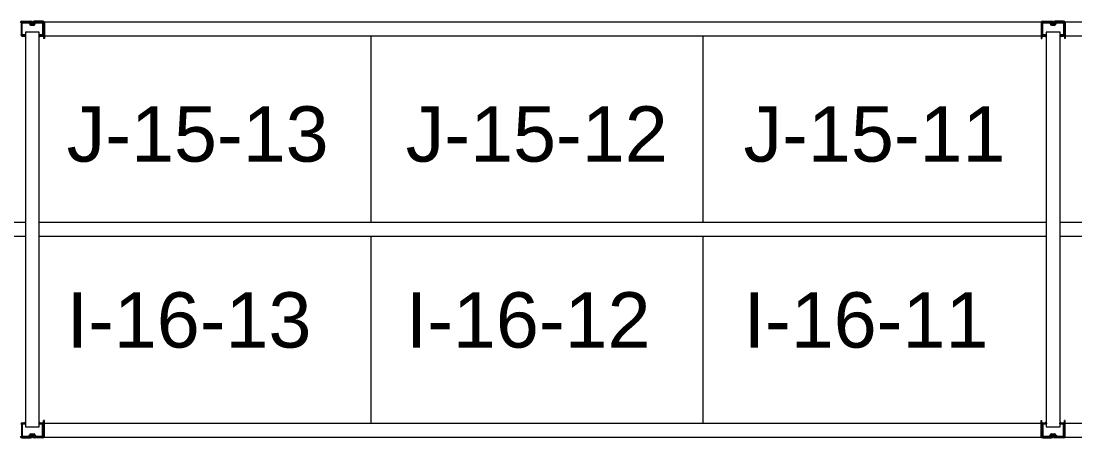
# Model space of a CAD drawing. Header units: inches. Extents: x 2743 to 10591, y -1604 to 5792.
# Drawn here: x 3565.3 to 3717.7, y 4339.9 to 4400.1 of the extents above; entities that cross this region are included whole.
import ezdxf

# ---------------------------------------------------------------- set-up
doc = ezdxf.new("R2010")
doc.units = ezdxf.units.IN
doc.header["$LTSCALE"] = 0.1875
doc.header["$MEASUREMENT"] = 0
for name, color, linetype, lineweight in [('22 Dimension', 7, 'Continuous', 5), ('32 Echelle', 160, 'Continuous', 15), ('33 Poutre', 30, 'Continuous', 15)]:
    doc.layers.add(name, color=color, linetype=linetype, lineweight=lineweight)
doc.styles.add('arial', font='')
doc.styles.get('arial').set_extended_font_data('Arial')

msp = doc.modelspace()

# ---------------------------------------------------------------- hatches: boundary and pattern name
at = {"layer": '32 Echelle'}
for points in [[(3565.95882, 4397.81503), (3565.95882, 4398.00253), (3565.77132, 4398.00253)], [(3565.95882, 4397.81503), (3565.95882, 4398.00253), (3565.77132, 4398.00253)], [(3567.95882, 4397.81503), (3567.95882, 4398.00253), (3568.14632, 4398.00253)], [(3567.95882, 4397.81503), (3567.95882, 4398.00253), (3568.14632, 4398.00253)], [(3713.58382, 4397.81503), (3713.58382, 4398.00253), (3713.39632, 4398.00253)], [(3713.58382, 4397.81503), (3713.58382, 4398.00253), (3713.39632, 4398.00253)], [(3715.58382, 4397.81503), (3715.58382, 4398.00253), (3715.77132, 4398.00253)], [(3715.58382, 4397.81503), (3715.58382, 4398.00253), (3715.77132, 4398.00253)], [(3565.95882, 4342.19003), (3565.95882, 4342.00253), (3565.77132, 4342.00253)], [(3565.95882, 4342.19003), (3565.95882, 4342.00253), (3565.77132, 4342.00253)], [(3567.95882, 4342.19003), (3567.95882, 4342.00253), (3568.14632, 4342.00253)], [(3567.95882, 4342.19003), (3567.95882, 4342.00253), (3568.14632, 4342.00253)], [(3713.58382, 4342.19003), (3713.58382, 4342.00253), (3713.39632, 4342.00253)], [(3713.58382, 4342.19003), (3713.58382, 4342.00253), (3713.39632, 4342.00253)], [(3715.58382, 4342.19003), (3715.58382, 4342.00253), (3715.77132, 4342.00253)], [(3715.58382, 4342.19003), (3715.58382, 4342.00253), (3715.77132, 4342.00253)]]:
    msp.add_hatch(color=256, dxfattribs=at).paths.add_polyline_path(points)

# ---------------------------------------------------------------- linework, layer by layer
at = {"layer": '22 Dimension'}
for p, q in [((3615.95882, 4371.00253), (3615.95882, 4398.00253)), ((3663.95882, 4371.00253), (3663.95882, 4398.00253)), ((3565.95882, 4371.00253), (3420.33382, 4371.00253)), ((3713.58382, 4371.00253), (3567.95882, 4371.00253)), ((3861.20882, 4371.00253), (3715.58382, 4371.00253)), ((3565.95882, 4369.00253), (3420.33382, 4369.00253)), ((3713.58382, 4369.00253), (3567.95882, 4369.00253)), ((3615.95882, 4342.00253), (3615.95882, 4369.00253)), ((3663.95882, 4342.00253), (3663.95882, 4369.00253)), ((3861.20882, 4369.00253), (3715.58382, 4369.00253))]:
    msp.add_line(p, q, dxfattribs=at)
at = {"layer": '32 Echelle', "linetype": 'Continuous', "lineweight": 25}
for p, q in [((3565.42386, 4398.18628), (3565.42386, 4399.81878)), ((3565.42386, 4398.18628), (3565.42386, 4399.81878)), ((3566.44645, 4400.00253), (3565.51761, 4400.00253)), ((3566.44645, 4400.00253), (3565.51761, 4400.00253)), ((3565.51761, 4399.91253), (3566.44645, 4399.91253)), ((3565.51761, 4399.91253), (3566.44645, 4399.91253)), ((3566.5361, 4399.84619), (3566.58001, 4399.70256)), ((3566.5361, 4399.84619), (3566.58001, 4399.70256)), ((3566.66608, 4399.72887), (3566.62217, 4399.8725)), ((3566.66608, 4399.72887), (3566.62217, 4399.8725)), ((3567.29547, 4399.8725), (3567.25155, 4399.72887)), ((3567.29547, 4399.8725), (3567.25155, 4399.72887)), ((3567.33762, 4399.70256), (3567.38153, 4399.84619)), ((3567.33762, 4399.70256), (3567.38153, 4399.84619)), ((3568.40002, 4400.00253), (3567.47119, 4400.00253)), ((3568.40002, 4400.00253), (3567.47119, 4400.00253)), ((3567.47119, 4399.91253), (3568.40002, 4399.91253)), ((3567.47119, 4399.91253), (3568.40002, 4399.91253)), ((3568.49377, 4399.81878), (3568.49377, 4398.18628)), ((3568.49377, 4399.81878), (3568.49377, 4398.18628)), ((3568.58377, 4398.18628), (3568.58377, 4399.81878)), ((3568.58377, 4398.18628), (3568.58377, 4399.81878)), ((3712.95886, 4399.81878), (3712.95886, 4398.18628)), ((3712.95886, 4399.81878), (3712.95886, 4398.18628)), ((3713.04886, 4398.18628), (3713.04886, 4399.81878)), ((3713.04886, 4398.18628), (3713.04886, 4399.81878)), ((3714.07145, 4400.00253), (3713.14261, 4400.00253)), ((3714.07145, 4400.00253), (3713.14261, 4400.00253)), ((3713.14261, 4399.91253), (3714.07145, 4399.91253)), ((3713.14261, 4399.91253), (3714.07145, 4399.91253)), ((3714.1611, 4399.84619), (3714.20501, 4399.70256)), ((3714.1611, 4399.84619), (3714.20501, 4399.70256)), ((3714.29108, 4399.72887), (3714.24717, 4399.8725)), ((3714.29108, 4399.72887), (3714.24717, 4399.8725)), ((3714.92047, 4399.8725), (3714.87655, 4399.72887)), ((3714.92047, 4399.8725), (3714.87655, 4399.72887)), ((3714.96262, 4399.70256), (3715.00653, 4399.84619)), ((3714.96262, 4399.70256), (3715.00653, 4399.84619)), ((3716.02502, 4400.00253), (3715.09619, 4400.00253)), ((3716.02502, 4400.00253), (3715.09619, 4400.00253)), ((3715.09619, 4399.91253), (3716.02502, 4399.91253)), ((3715.09619, 4399.91253), (3716.02502, 4399.91253)), ((3716.11877, 4399.81878), (3716.11877, 4398.18628)), ((3716.11877, 4399.81878), (3716.11877, 4398.18628)), ((3716.20877, 4398.18628), (3716.20877, 4399.81878)), ((3716.20877, 4398.18628), (3716.20877, 4399.81878)), ((3567.1619, 4399.66253), (3566.75573, 4399.66253)), ((3567.1619, 4399.66253), (3566.75573, 4399.66253)), ((3566.75573, 4399.57253), (3567.1619, 4399.57253)), ((3566.75573, 4399.57253), (3567.1619, 4399.57253)), ((3714.7869, 4399.66253), (3714.38073, 4399.66253)), ((3714.7869, 4399.66253), (3714.38073, 4399.66253)), ((3714.38073, 4399.57253), (3714.7869, 4399.57253)), ((3714.38073, 4399.57253), (3714.7869, 4399.57253)), ((3565.93386, 4398.09253), (3565.51761, 4398.09253)), ((3565.93386, 4398.09253), (3565.51761, 4398.09253)), ((3565.51761, 4398.00253), (3565.93386, 4398.00253)), ((3565.51761, 4398.00253), (3565.93386, 4398.00253)), ((3565.93386, 4398.00253), (3565.93386, 4398.09253)), ((3565.93386, 4398.00253), (3565.93386, 4398.09253)), ((3568.40002, 4398.09253), (3567.98377, 4398.09253)), ((3567.98377, 4398.09253), (3567.98377, 4398.00253)), ((3568.40002, 4398.09253), (3567.98377, 4398.09253)), ((3567.98377, 4398.09253), (3567.98377, 4398.00253)), ((3567.98377, 4398.00253), (3568.40002, 4398.00253)), ((3567.98377, 4398.00253), (3568.40002, 4398.00253)), ((3713.55886, 4398.09253), (3713.14261, 4398.09253)), ((3713.55886, 4398.09253), (3713.14261, 4398.09253)), ((3713.14261, 4398.00253), (3713.55886, 4398.00253)), ((3713.14261, 4398.00253), (3713.55886, 4398.00253)), ((3713.55886, 4398.00253), (3713.55886, 4398.09253)), ((3713.55886, 4398.00253), (3713.55886, 4398.09253)), ((3716.02502, 4398.09253), (3715.60877, 4398.09253)), ((3715.60877, 4398.09253), (3715.60877, 4398.00253)), ((3716.02502, 4398.09253), (3715.60877, 4398.09253)), ((3715.60877, 4398.09253), (3715.60877, 4398.00253)), ((3715.60877, 4398.00253), (3716.02502, 4398.00253)), ((3715.60877, 4398.00253), (3716.02502, 4398.00253)), ((3565.51761, 4342.00253), (3565.93386, 4342.00253)), ((3565.51761, 4342.00253), (3565.93386, 4342.00253)), ((3565.93386, 4341.91253), (3565.51761, 4341.91253)), ((3565.93386, 4341.91253), (3565.51761, 4341.91253)), ((3565.93386, 4342.00253), (3565.93386, 4341.91253)), ((3565.93386, 4342.00253), (3565.93386, 4341.91253)), ((3567.98377, 4342.00253), (3568.40002, 4342.00253)), ((3567.98377, 4341.91253), (3567.98377, 4342.00253)), ((3567.98377, 4342.00253), (3568.40002, 4342.00253)), ((3567.98377, 4341.91253), (3567.98377, 4342.00253)), ((3568.40002, 4341.91253), (3567.98377, 4341.91253)), ((3568.40002, 4341.91253), (3567.98377, 4341.91253)), ((3713.14261, 4342.00253), (3713.55886, 4342.00253)), ((3713.14261, 4342.00253), (3713.55886, 4342.00253)), ((3713.55886, 4341.91253), (3713.14261, 4341.91253)), ((3713.55886, 4341.91253), (3713.14261, 4341.91253)), ((3713.55886, 4342.00253), (3713.55886, 4341.91253)), ((3713.55886, 4342.00253), (3713.55886, 4341.91253)), ((3715.60877, 4342.00253), (3716.02502, 4342.00253)), ((3715.60877, 4341.91253), (3715.60877, 4342.00253)), ((3715.60877, 4342.00253), (3716.02502, 4342.00253)), ((3715.60877, 4341.91253), (3715.60877, 4342.00253)), ((3716.02502, 4341.91253), (3715.60877, 4341.91253)), ((3716.02502, 4341.91253), (3715.60877, 4341.91253)), ((3565.42386, 4341.81878), (3565.42386, 4340.18628)), ((3565.42386, 4341.81878), (3565.42386, 4340.18628)), ((3566.75573, 4340.43253), (3567.1619, 4340.43253)), ((3566.75573, 4340.43253), (3567.1619, 4340.43253)), ((3567.1619, 4340.34253), (3566.75573, 4340.34253)), ((3567.1619, 4340.34253), (3566.75573, 4340.34253)), ((3568.49377, 4340.18628), (3568.49377, 4341.81878)), ((3568.49377, 4340.18628), (3568.49377, 4341.81878)), ((3568.58377, 4341.81878), (3568.58377, 4340.18628)), ((3568.58377, 4341.81878), (3568.58377, 4340.18628)), ((3712.95886, 4340.18628), (3712.95886, 4341.81878)), ((3712.95886, 4340.18628), (3712.95886, 4341.81878)), ((3713.04886, 4341.81878), (3713.04886, 4340.18628)), ((3713.04886, 4341.81878), (3713.04886, 4340.18628)), ((3714.38073, 4340.43253), (3714.7869, 4340.43253)), ((3714.38073, 4340.43253), (3714.7869, 4340.43253)), ((3714.7869, 4340.34253), (3714.38073, 4340.34253)), ((3714.7869, 4340.34253), (3714.38073, 4340.34253)), ((3716.11877, 4340.18628), (3716.11877, 4341.81878)), ((3716.11877, 4340.18628), (3716.11877, 4341.81878)), ((3716.20877, 4341.81878), (3716.20877, 4340.18628)), ((3716.20877, 4341.81878), (3716.20877, 4340.18628)), ((3565.51761, 4340.09253), (3566.44645, 4340.09253)), ((3565.51761, 4340.09253), (3566.44645, 4340.09253)), ((3566.44645, 4340.00253), (3565.51761, 4340.00253)), ((3566.44645, 4340.00253), (3565.51761, 4340.00253)), ((3566.5361, 4340.15887), (3566.58001, 4340.3025)), ((3566.5361, 4340.15887), (3566.58001, 4340.3025)), ((3566.66608, 4340.27619), (3566.62217, 4340.13256)), ((3566.66608, 4340.27619), (3566.62217, 4340.13256)), ((3567.29547, 4340.13256), (3567.25155, 4340.27619)), ((3567.29547, 4340.13256), (3567.25155, 4340.27619)), ((3567.33762, 4340.3025), (3567.38153, 4340.15887)), ((3567.33762, 4340.3025), (3567.38153, 4340.15887)), ((3567.47119, 4340.09253), (3568.40002, 4340.09253)), ((3567.47119, 4340.09253), (3568.40002, 4340.09253)), ((3568.40002, 4340.00253), (3567.47119, 4340.00253)), ((3568.40002, 4340.00253), (3567.47119, 4340.00253)), ((3713.14261, 4340.09253), (3714.07145, 4340.09253)), ((3713.14261, 4340.09253), (3714.07145, 4340.09253)), ((3714.07145, 4340.00253), (3713.14261, 4340.00253)), ((3714.07145, 4340.00253), (3713.14261, 4340.00253)), ((3714.1611, 4340.15887), (3714.20501, 4340.3025)), ((3714.1611, 4340.15887), (3714.20501, 4340.3025)), ((3714.29108, 4340.27619), (3714.24717, 4340.13256)), ((3714.29108, 4340.27619), (3714.24717, 4340.13256)), ((3714.92047, 4340.13256), (3714.87655, 4340.27619)), ((3714.92047, 4340.13256), (3714.87655, 4340.27619)), ((3714.96262, 4340.3025), (3715.00653, 4340.15887)), ((3714.96262, 4340.3025), (3715.00653, 4340.15887)), ((3715.09619, 4340.09253), (3716.02502, 4340.09253)), ((3715.09619, 4340.09253), (3716.02502, 4340.09253)), ((3716.02502, 4340.00253), (3715.09619, 4340.00253)), ((3716.02502, 4340.00253), (3715.09619, 4340.00253))]:
    msp.add_line(p, q, dxfattribs=at)
at = {"layer": '32 Echelle'}
for p, q in [((3567.95882, 4398.50253), (3565.95882, 4398.50253)), ((3565.95882, 4398.50253), (3565.95882, 4341.50253)), ((3567.95882, 4398.50253), (3565.95882, 4398.50253)), ((3565.95882, 4398.50253), (3565.95882, 4341.50253)), ((3567.95882, 4341.50253), (3567.95882, 4398.50253)), ((3567.95882, 4341.50253), (3567.95882, 4398.50253)), ((3715.58382, 4398.50253), (3713.58382, 4398.50253)), ((3713.58382, 4398.50253), (3713.58382, 4341.50253)), ((3715.58382, 4398.50253), (3713.58382, 4398.50253)), ((3713.58382, 4398.50253), (3713.58382, 4341.50253)), ((3715.58382, 4341.50253), (3715.58382, 4398.50253)), ((3715.58382, 4341.50253), (3715.58382, 4398.50253)), ((3565.95882, 4398.00253), (3565.77132, 4398.00253)), ((3565.95882, 4397.81503), (3565.77132, 4398.00253)), ((3565.95882, 4398.00253), (3565.77132, 4398.00253)), ((3565.95882, 4397.81503), (3565.77132, 4398.00253)), ((3565.95882, 4397.81503), (3565.95882, 4398.00253)), ((3565.95882, 4397.81503), (3565.95882, 4398.00253)), ((3567.95882, 4398.00253), (3568.14632, 4398.00253)), ((3567.95882, 4397.81503), (3567.95882, 4398.00253)), ((3567.95882, 4397.81503), (3568.14632, 4398.00253)), ((3567.95882, 4398.00253), (3568.14632, 4398.00253)), ((3567.95882, 4397.81503), (3567.95882, 4398.00253)), ((3567.95882, 4397.81503), (3568.14632, 4398.00253)), ((3713.58382, 4398.00253), (3713.39632, 4398.00253)), ((3713.58382, 4397.81503), (3713.39632, 4398.00253)), ((3713.58382, 4398.00253), (3713.39632, 4398.00253)), ((3713.58382, 4397.81503), (3713.39632, 4398.00253)), ((3713.58382, 4397.81503), (3713.58382, 4398.00253)), ((3713.58382, 4397.81503), (3713.58382, 4398.00253)), ((3715.58382, 4398.00253), (3715.77132, 4398.00253)), ((3715.58382, 4397.81503), (3715.58382, 4398.00253)), ((3715.58382, 4397.81503), (3715.77132, 4398.00253)), ((3715.58382, 4398.00253), (3715.77132, 4398.00253)), ((3715.58382, 4397.81503), (3715.58382, 4398.00253)), ((3715.58382, 4397.81503), (3715.77132, 4398.00253)), ((3565.95882, 4342.19003), (3565.77132, 4342.00253)), ((3565.95882, 4342.19003), (3565.77132, 4342.00253)), ((3565.95882, 4342.00253), (3565.77132, 4342.00253)), ((3565.95882, 4342.00253), (3565.77132, 4342.00253)), ((3565.95882, 4342.19003), (3565.95882, 4342.00253)), ((3565.95882, 4342.19003), (3565.95882, 4342.00253)), ((3567.95882, 4342.19003), (3567.95882, 4342.00253)), ((3567.95882, 4342.19003), (3568.14632, 4342.00253)), ((3567.95882, 4342.19003), (3567.95882, 4342.00253)), ((3567.95882, 4342.19003), (3568.14632, 4342.00253)), ((3567.95882, 4342.00253), (3568.14632, 4342.00253)), ((3567.95882, 4342.00253), (3568.14632, 4342.00253)), ((3713.58382, 4342.19003), (3713.39632, 4342.00253)), ((3713.58382, 4342.19003), (3713.39632, 4342.00253)), ((3713.58382, 4342.00253), (3713.39632, 4342.00253)), ((3713.58382, 4342.00253), (3713.39632, 4342.00253)), ((3713.58382, 4342.19003), (3713.58382, 4342.00253)), ((3713.58382, 4342.19003), (3713.58382, 4342.00253)), ((3715.58382, 4342.19003), (3715.58382, 4342.00253)), ((3715.58382, 4342.19003), (3715.77132, 4342.00253)), ((3715.58382, 4342.19003), (3715.58382, 4342.00253)), ((3715.58382, 4342.19003), (3715.77132, 4342.00253)), ((3715.58382, 4342.00253), (3715.77132, 4342.00253)), ((3715.58382, 4342.00253), (3715.77132, 4342.00253)), ((3565.95882, 4341.50253), (3567.95882, 4341.50253)), ((3565.95882, 4341.50253), (3567.95882, 4341.50253)), ((3713.58382, 4341.50253), (3715.58382, 4341.50253)), ((3713.58382, 4341.50253), (3715.58382, 4341.50253))]:
    msp.add_line(p, q, dxfattribs=at)
at = {"layer": '32 Echelle', "linetype": 'Continuous', "lineweight": 25}
for centre, radius, start, end in [((3565.51761, 4399.81878), 0.18375, 90, 180), ((3565.51761, 4399.81878), 0.18375, 90, 180), ((3565.51761, 4399.81878), 0.09375, 90, 180), ((3565.51761, 4399.81878), 0.09375, 90, 180), ((3566.44645, 4399.81878), 0.18375, 17, 90), ((3566.44645, 4399.81878), 0.18375, 17, 90), ((3566.44645, 4399.81878), 0.09375, 17, 90), ((3566.44645, 4399.81878), 0.09375, 17, 90), ((3567.47119, 4399.81878), 0.18375, 90, 163), ((3567.47119, 4399.81878), 0.18375, 90, 163), ((3567.47119, 4399.81878), 0.09375, 90, 163), ((3567.47119, 4399.81878), 0.09375, 90, 163), ((3568.40002, 4399.81878), 0.18375, 0, 90), ((3568.40002, 4399.81878), 0.18375, 0, 90), ((3568.40002, 4399.81878), 0.09375, 0, 90), ((3568.40002, 4399.81878), 0.09375, 0, 90), ((3713.14261, 4399.81878), 0.18375, 90, 180), ((3713.14261, 4399.81878), 0.18375, 90, 180), ((3713.14261, 4399.81878), 0.09375, 90, 180), ((3713.14261, 4399.81878), 0.09375, 90, 180), ((3714.07145, 4399.81878), 0.18375, 17, 90), ((3714.07145, 4399.81878), 0.18375, 17, 90), ((3714.07145, 4399.81878), 0.09375, 17, 90), ((3714.07145, 4399.81878), 0.09375, 17, 90), ((3715.09619, 4399.81878), 0.18375, 90, 163), ((3715.09619, 4399.81878), 0.18375, 90, 163), ((3715.09619, 4399.81878), 0.09375, 90, 163), ((3715.09619, 4399.81878), 0.09375, 90, 163), ((3716.02502, 4399.81878), 0.18375, 0, 90), ((3716.02502, 4399.81878), 0.18375, 0, 90), ((3716.02502, 4399.81878), 0.09375, 0, 90), ((3716.02502, 4399.81878), 0.09375, 0, 90), ((3566.75573, 4399.75628), 0.18375, 197, 270), ((3566.75573, 4399.75628), 0.18375, 197, 270), ((3566.75573, 4399.75628), 0.09375, 197, 270), ((3566.75573, 4399.75628), 0.09375, 197, 270), ((3567.1619, 4399.75628), 0.09375, 270, 343), ((3567.1619, 4399.75628), 0.09375, 270, 343), ((3567.1619, 4399.75628), 0.18375, 270, 343), ((3567.1619, 4399.75628), 0.18375, 270, 343), ((3714.38073, 4399.75628), 0.18375, 197, 270), ((3714.38073, 4399.75628), 0.18375, 197, 270), ((3714.38073, 4399.75628), 0.09375, 197, 270), ((3714.38073, 4399.75628), 0.09375, 197, 270), ((3714.7869, 4399.75628), 0.09375, 270, 343), ((3714.7869, 4399.75628), 0.09375, 270, 343), ((3714.7869, 4399.75628), 0.18375, 270, 343), ((3714.7869, 4399.75628), 0.18375, 270, 343), ((3565.51761, 4398.18628), 0.18375, 180, 270), ((3565.51761, 4398.18628), 0.18375, 180, 270), ((3565.51761, 4398.18628), 0.09375, 180, 270), ((3565.51761, 4398.18628), 0.09375, 180, 270), ((3568.40002, 4398.18628), 0.09375, 270, 0), ((3568.40002, 4398.18628), 0.18375, 270, 0), ((3568.40002, 4398.18628), 0.09375, 270, 0), ((3568.40002, 4398.18628), 0.18375, 270, 0), ((3713.14261, 4398.18628), 0.18375, 180, 270), ((3713.14261, 4398.18628), 0.18375, 180, 270), ((3713.14261, 4398.18628), 0.09375, 180, 270), ((3713.14261, 4398.18628), 0.09375, 180, 270), ((3716.02502, 4398.18628), 0.09375, 270, 0), ((3716.02502, 4398.18628), 0.18375, 270, 0), ((3716.02502, 4398.18628), 0.09375, 270, 0), ((3716.02502, 4398.18628), 0.18375, 270, 0), ((3565.51761, 4341.81878), 0.18375, 90, 180), ((3565.51761, 4341.81878), 0.18375, 90, 180), ((3565.51761, 4341.81878), 0.09375, 90, 180), ((3565.51761, 4341.81878), 0.09375, 90, 180), ((3568.40002, 4341.81878), 0.18375, 0, 90), ((3568.40002, 4341.81878), 0.18375, 0, 90), ((3568.40002, 4341.81878), 0.09375, 0, 90), ((3568.40002, 4341.81878), 0.09375, 0, 90), ((3713.14261, 4341.81878), 0.18375, 90, 180), ((3713.14261, 4341.81878), 0.18375, 90, 180), ((3713.14261, 4341.81878), 0.09375, 90, 180), ((3713.14261, 4341.81878), 0.09375, 90, 180), ((3716.02502, 4341.81878), 0.18375, 0, 90), ((3716.02502, 4341.81878), 0.18375, 0, 90), ((3716.02502, 4341.81878), 0.09375, 0, 90), ((3716.02502, 4341.81878), 0.09375, 0, 90), ((3566.75573, 4340.24878), 0.18375, 90, 163), ((3566.75573, 4340.24878), 0.18375, 90, 163), ((3566.75573, 4340.24878), 0.09375, 90, 163), ((3566.75573, 4340.24878), 0.09375, 90, 163), ((3567.1619, 4340.24878), 0.18375, 17, 90), ((3567.1619, 4340.24878), 0.18375, 17, 90), ((3567.1619, 4340.24878), 0.09375, 17, 90), ((3567.1619, 4340.24878), 0.09375, 17, 90), ((3714.38073, 4340.24878), 0.18375, 90, 163), ((3714.38073, 4340.24878), 0.18375, 90, 163), ((3714.38073, 4340.24878), 0.09375, 90, 163), ((3714.38073, 4340.24878), 0.09375, 90, 163), ((3714.7869, 4340.24878), 0.18375, 17, 90), ((3714.7869, 4340.24878), 0.18375, 17, 90), ((3714.7869, 4340.24878), 0.09375, 17, 90), ((3714.7869, 4340.24878), 0.09375, 17, 90), ((3565.51761, 4340.18628), 0.18375, 180, 270), ((3565.51761, 4340.18628), 0.18375, 180, 270), ((3565.51761, 4340.18628), 0.09375, 180, 270), ((3565.51761, 4340.18628), 0.09375, 180, 270), ((3566.44645, 4340.18628), 0.09375, 270, 343), ((3566.44645, 4340.18628), 0.09375, 270, 343), ((3566.44645, 4340.18628), 0.18375, 270, 343), ((3566.44645, 4340.18628), 0.18375, 270, 343), ((3567.47119, 4340.18628), 0.18375, 197, 270), ((3567.47119, 4340.18628), 0.18375, 197, 270), ((3567.47119, 4340.18628), 0.09375, 197, 270), ((3567.47119, 4340.18628), 0.09375, 197, 270), ((3568.40002, 4340.18628), 0.09375, 270, 0), ((3568.40002, 4340.18628), 0.18375, 270, 0), ((3568.40002, 4340.18628), 0.09375, 270, 0), ((3568.40002, 4340.18628), 0.18375, 270, 0), ((3713.14261, 4340.18628), 0.18375, 180, 270), ((3713.14261, 4340.18628), 0.18375, 180, 270), ((3713.14261, 4340.18628), 0.09375, 180, 270), ((3713.14261, 4340.18628), 0.09375, 180, 270), ((3714.07145, 4340.18628), 0.09375, 270, 343), ((3714.07145, 4340.18628), 0.09375, 270, 343), ((3714.07145, 4340.18628), 0.18375, 270, 343), ((3714.07145, 4340.18628), 0.18375, 270, 343), ((3715.09619, 4340.18628), 0.18375, 197, 270), ((3715.09619, 4340.18628), 0.18375, 197, 270), ((3715.09619, 4340.18628), 0.09375, 197, 270), ((3715.09619, 4340.18628), 0.09375, 197, 270), ((3716.02502, 4340.18628), 0.09375, 270, 0), ((3716.02502, 4340.18628), 0.18375, 270, 0), ((3716.02502, 4340.18628), 0.09375, 270, 0), ((3716.02502, 4340.18628), 0.18375, 270, 0)]:
    msp.add_arc(centre, radius, start, end, dxfattribs=at)
at = {"layer": '33 Poutre'}
for p, q in [((3565.45282, 4400.12153), (3566.71482, 4400.12153)), ((3566.71482, 4400.00253), (3565.45282, 4400.00253)), ((3566.83982, 4399.66253), (3566.83982, 4399.87753)), ((3566.95882, 4399.66253), (3566.95882, 4399.87753)), ((3566.95882, 4399.66253), (3566.95882, 4399.87753)), ((3567.07782, 4399.66253), (3567.07782, 4399.87753)), ((3568.46482, 4400.12153), (3567.20282, 4400.12153)), ((3567.20282, 4400.00253), (3568.46482, 4400.00253)), ((3568.58982, 4399.87753), (3568.58982, 4397.62153)), ((3568.70882, 4400.00253), (3712.83382, 4400.00253)), ((3568.70882, 4400.00253), (3568.70882, 4398.00253)), ((3568.70882, 4399.87753), (3568.70882, 4397.62153)), ((3712.83382, 4400.00253), (3712.83382, 4398.00253)), ((3712.83382, 4399.87753), (3712.83382, 4397.62153)), ((3712.95282, 4399.87753), (3712.95282, 4397.62153)), ((3713.07782, 4400.12153), (3714.33982, 4400.12153)), ((3714.33982, 4400.00253), (3713.07782, 4400.00253)), ((3714.46482, 4399.66253), (3714.46482, 4399.87753)), ((3714.58382, 4399.66253), (3714.58382, 4399.87753)), ((3714.58382, 4399.66253), (3714.58382, 4399.87753)), ((3714.70282, 4399.66253), (3714.70282, 4399.87753)), ((3716.08982, 4400.12153), (3714.82782, 4400.12153)), ((3714.82782, 4400.00253), (3716.08982, 4400.00253)), ((3716.21482, 4399.87753), (3716.21482, 4397.62153)), ((3716.33382, 4400.00253), (3860.45882, 4400.00253)), ((3716.33382, 4400.00253), (3716.33382, 4398.00253)), ((3716.33382, 4399.87753), (3716.33382, 4397.62153)), ((3566.83982, 4399.66253), (3566.95882, 4399.66253)), ((3567.07782, 4399.66253), (3566.95882, 4399.66253)), ((3714.46482, 4399.66253), (3714.58382, 4399.66253)), ((3714.70282, 4399.66253), (3714.58382, 4399.66253)), ((3568.70882, 4397.62153), (3568.58982, 4397.62153)), ((3568.70882, 4398.00253), (3712.83382, 4398.00253)), ((3712.83382, 4397.62153), (3712.95282, 4397.62153)), ((3716.33382, 4397.62153), (3716.21482, 4397.62153)), ((3716.33382, 4398.00253), (3860.45882, 4398.00253)), ((3568.70882, 4342.38353), (3568.58982, 4342.38353)), ((3568.58982, 4340.12753), (3568.58982, 4342.38353)), ((3568.70882, 4340.12753), (3568.70882, 4342.38353)), ((3568.70882, 4342.00253), (3712.83382, 4342.00253)), ((3568.70882, 4340.00253), (3568.70882, 4342.00253)), ((3712.83382, 4340.12753), (3712.83382, 4342.38353)), ((3712.83382, 4342.38353), (3712.95282, 4342.38353)), ((3712.83382, 4340.00253), (3712.83382, 4342.00253)), ((3712.95282, 4340.12753), (3712.95282, 4342.38353)), ((3716.33382, 4342.38353), (3716.21482, 4342.38353)), ((3716.21482, 4340.12753), (3716.21482, 4342.38353)), ((3716.33382, 4340.12753), (3716.33382, 4342.38353)), ((3716.33382, 4342.00253), (3860.45882, 4342.00253)), ((3716.33382, 4340.00253), (3716.33382, 4342.00253)), ((3566.83982, 4340.34253), (3566.83982, 4340.12753)), ((3566.83982, 4340.34253), (3566.95882, 4340.34253)), ((3566.95882, 4340.34253), (3566.95882, 4340.12753)), ((3566.95882, 4340.34253), (3566.95882, 4340.12753)), ((3567.07782, 4340.34253), (3566.95882, 4340.34253)), ((3567.07782, 4340.34253), (3567.07782, 4340.12753)), ((3714.46482, 4340.34253), (3714.46482, 4340.12753)), ((3714.46482, 4340.34253), (3714.58382, 4340.34253)), ((3714.58382, 4340.34253), (3714.58382, 4340.12753)), ((3714.58382, 4340.34253), (3714.58382, 4340.12753)), ((3714.70282, 4340.34253), (3714.58382, 4340.34253)), ((3714.70282, 4340.34253), (3714.70282, 4340.12753)), ((3566.71482, 4340.00253), (3565.45282, 4340.00253)), ((3565.45282, 4339.88353), (3566.71482, 4339.88353)), ((3567.20282, 4340.00253), (3568.46482, 4340.00253)), ((3568.46482, 4339.88353), (3567.20282, 4339.88353)), ((3568.70882, 4340.00253), (3712.83382, 4340.00253)), ((3714.33982, 4340.00253), (3713.07782, 4340.00253)), ((3713.07782, 4339.88353), (3714.33982, 4339.88353)), ((3714.82782, 4340.00253), (3716.08982, 4340.00253)), ((3716.08982, 4339.88353), (3714.82782, 4339.88353)), ((3716.33382, 4340.00253), (3860.45882, 4340.00253))]:
    msp.add_line(p, q, dxfattribs=at)
for centre, radius, start, end in [((3565.45282, 4399.87753), 0.244, 90, 180), ((3565.45282, 4399.87753), 0.125, 90, 180), ((3566.71482, 4399.87753), 0.244, 0, 90), ((3566.71482, 4399.87753), 0.125, 0, 90), ((3567.20282, 4399.87753), 0.244, 90, 180), ((3567.20282, 4399.87753), 0.125, 90, 180), ((3568.46482, 4399.87753), 0.244, 0, 90), ((3568.46482, 4399.87753), 0.125, 0, 90), ((3713.07782, 4399.87753), 0.244, 90, 180), ((3713.07782, 4399.87753), 0.125, 90, 180), ((3714.33982, 4399.87753), 0.244, 0, 90), ((3714.33982, 4399.87753), 0.125, 0, 90), ((3714.82782, 4399.87753), 0.244, 90, 180), ((3714.82782, 4399.87753), 0.125, 90, 180), ((3716.08982, 4399.87753), 0.244, 0, 90), ((3716.08982, 4399.87753), 0.125, 0, 90), ((3565.45282, 4340.12753), 0.244, 180, 270), ((3565.45282, 4340.12753), 0.125, 180, 270), ((3566.71482, 4340.12753), 0.125, 270, 0), ((3566.71482, 4340.12753), 0.244, 270, 0), ((3567.20282, 4340.12753), 0.244, 180, 270), ((3567.20282, 4340.12753), 0.125, 180, 270), ((3568.46482, 4340.12753), 0.244, 270, 0), ((3568.46482, 4340.12753), 0.125, 270, 0), ((3713.07782, 4340.12753), 0.244, 180, 270), ((3713.07782, 4340.12753), 0.125, 180, 270), ((3714.33982, 4340.12753), 0.125, 270, 0), ((3714.33982, 4340.12753), 0.244, 270, 0), ((3714.82782, 4340.12753), 0.244, 180, 270), ((3714.82782, 4340.12753), 0.125, 180, 270), ((3716.08982, 4340.12753), 0.244, 270, 0), ((3716.08982, 4340.12753), 0.125, 270, 0)]:
    msp.add_arc(centre, radius, start, end, dxfattribs=at)

# ---------------------------------------------------------------- texts
at = {"layer": '22 Dimension', "char_height": 8, "attachment_point": 1, "style": 'arial'}
for s, insert in [('{\\fArial Unicode MS|b0|i0|c0|p2;\\C8;J-15-13}', (3571.91895, 4387.80636)), ('{\\fArial Unicode MS|b0|i0|c0|p2;\\C8;J-15-12}', (3620.95972, 4387.80636)), ('{\\fArial Unicode MS|b0|i0|c0|p2;\\C8;J-15-11}', (3669.81252, 4387.80636)), ('{\\fArial Unicode MS|b0|i0|c0|p2;\\C8;I-16-13}', (3571.91895, 4360.93382)), ('{\\fArial Unicode MS|b0|i0|c0|p2;\\C8;I-16-12}', (3620.95972, 4360.93382)), ('{\\fArial Unicode MS|b0|i0|c0|p2;\\C8;I-16-11}', (3669.81252, 4360.93382))]:
    msp.add_mtext_dynamic_manual_height_columns(s, width=68.8901007, gutter_width=5, heights=[0], dxfattribs=dict(at, insert=insert))

doc.saveas('drawing.dxf')
